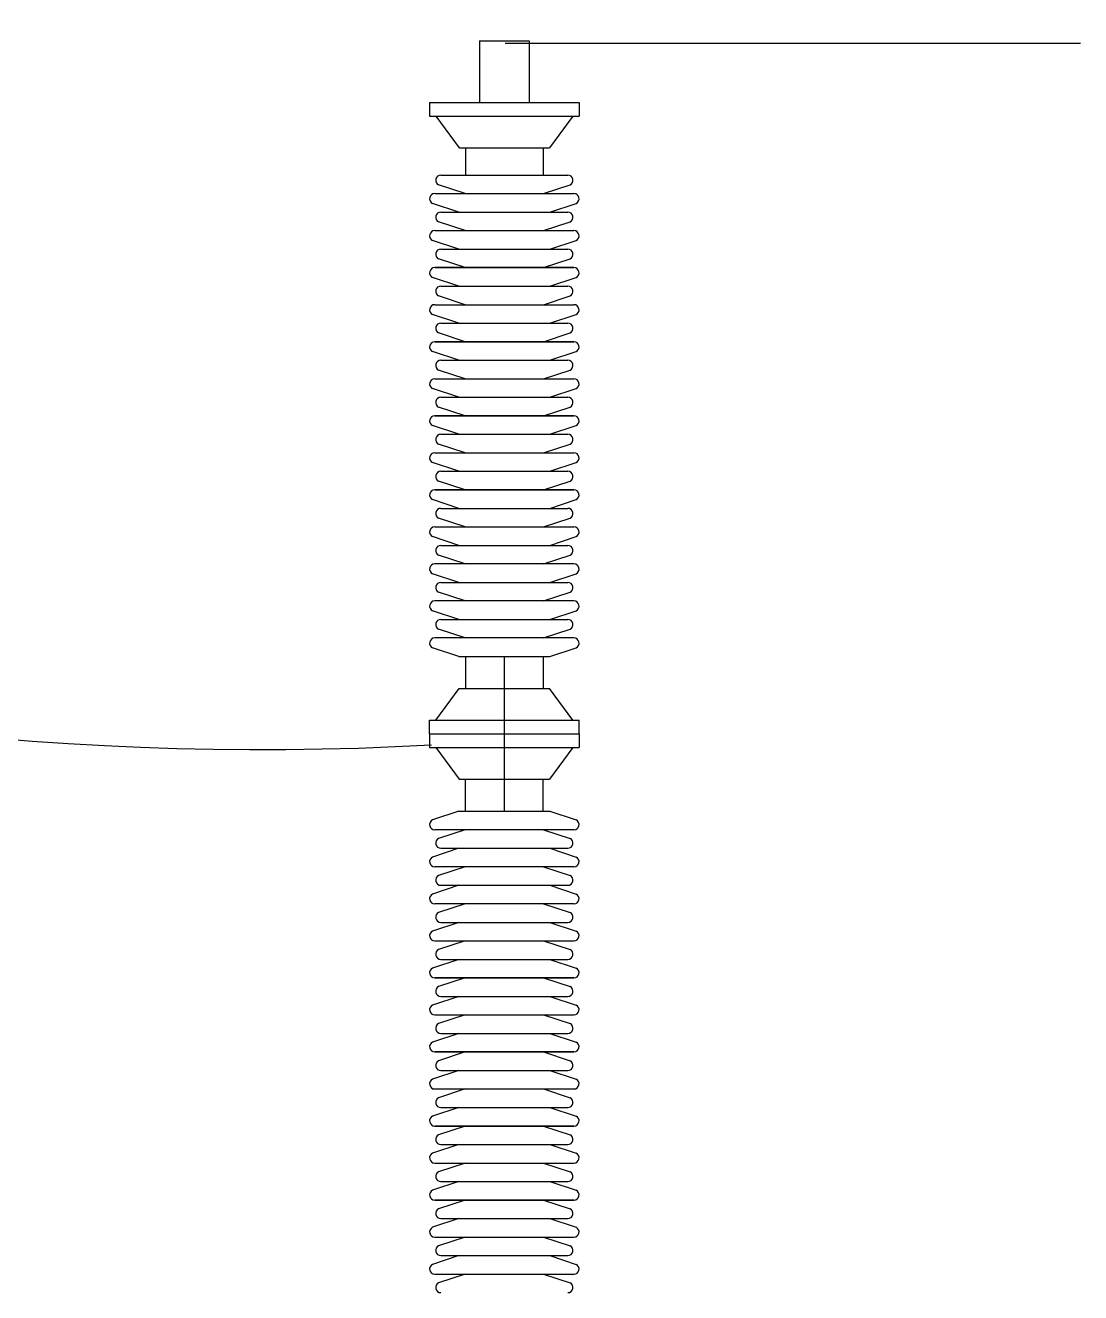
# Model space of a CAD drawing. Header units: inches. Extents: x 29.6 to 118, y -14.2 to 43.7.
# Drawn here: x 72.883 to 75.008, y 12.467 to 15.021 of the extents above; entities that cross this region are included whole.
import ezdxf

# ---------------------------------------------------------------- set-up
doc = ezdxf.new("R2010")
doc.units = ezdxf.units.IN
doc.header["$MEASUREMENT"] = 0
doc.layers.add('EXISTENTE', color=7, linetype='Continuous')

msp = doc.modelspace()

# ---------------------------------------------------------------- linework, layer by layer
at = {"color": 2}
for p, q in [((73.79763, 14.98952), (73.89738, 14.98952)), ((73.79763, 14.98952), (73.79763, 14.86532)), ((73.89738, 14.98952), (73.89738, 14.86532)), ((73.6969, 14.86532), (73.99811, 14.86532)), ((73.6969, 14.86532), (73.6969, 14.83794)), ((73.99811, 14.86532), (73.99811, 14.83794)), ((73.6969, 14.83794), (73.99811, 14.83794)), ((73.70932, 14.83794), (73.75663, 14.77378)), ((73.98569, 14.83794), (73.93839, 14.77378)), ((73.75663, 14.77378), (73.93839, 14.77378)), ((73.76927, 14.77378), (73.76927, 14.71902)), ((73.92574, 14.77378), (73.92574, 14.71902)), ((73.71969, 14.71902), (73.97532, 14.71902)), ((73.70727, 14.68171), (73.98774, 14.68171)), ((73.71969, 14.6444), (73.97532, 14.6444)), ((73.70727, 14.6071), (73.98774, 14.6071)), ((73.71969, 14.56979), (73.97532, 14.56979)), ((73.70727, 14.53249), (73.98774, 14.53249)), ((73.98774, 14.53249), (73.70727, 14.53249)), ((73.71969, 14.49518), (73.97532, 14.49518)), ((73.70727, 14.45788), (73.98774, 14.45788)), ((73.71969, 14.42057), (73.97532, 14.42057)), ((73.70727, 14.38327), (73.98774, 14.38327)), ((73.98774, 14.38327), (73.70727, 14.38327)), ((73.71969, 14.34596), (73.97532, 14.34596)), ((73.70727, 14.30866), (73.98774, 14.30866)), ((73.71969, 14.27135), (73.97532, 14.27135)), ((73.70727, 14.23404), (73.98774, 14.23404)), ((73.98774, 14.23404), (73.70727, 14.23404)), ((73.71969, 14.19674), (73.97532, 14.19674)), ((73.70727, 14.15943), (73.98774, 14.15943)), ((73.71969, 14.12213), (73.97532, 14.12213)), ((73.70727, 14.08482), (73.98775, 14.08482)), ((73.98774, 14.08482), (73.70727, 14.08482)), ((73.71969, 14.04752), (73.97533, 14.04752)), ((73.70727, 14.01021), (73.98775, 14.01021)), ((73.71969, 13.97291), (73.97533, 13.97291)), ((73.98775, 13.9356), (73.70727, 13.9356)), ((73.71969, 13.8983), (73.97533, 13.8983)), ((73.98775, 13.86099), (73.70727, 13.86099)), ((73.71969, 13.82368), (73.97533, 13.82368)), ((73.98775, 13.78638), (73.70727, 13.78638)), ((73.7562, 13.74907), (73.93882, 13.74907)), ((73.76927, 13.74907), (73.76927, 13.68473)), ((73.84751, 13.74751), (73.84751, 13.43887)), ((73.92574, 13.74907), (73.92574, 13.68473)), ((73.70932, 13.62057), (73.75663, 13.68473)), ((73.75663, 13.68473), (73.93839, 13.68473)), ((73.98569, 13.62057), (73.93839, 13.68473)), ((73.6969, 13.62057), (73.99811, 13.62057)), ((73.6969, 13.59319), (73.6969, 13.62057)), ((73.99811, 13.59319), (73.99811, 13.62057)), ((73.6969, 13.59319), (73.99811, 13.59319)), ((73.6969, 13.59319), (73.6969, 13.56581)), ((73.99811, 13.59319), (73.99811, 13.56581)), ((73.6969, 13.56581), (73.99811, 13.56581)), ((73.70932, 13.56581), (73.75663, 13.50165)), ((73.98569, 13.56581), (73.93839, 13.50165)), ((73.75663, 13.50165), (73.93839, 13.50165)), ((73.76927, 13.43731), (73.76927, 13.50165)), ((73.92574, 13.43731), (73.92574, 13.50165)), ((73.7562, 13.43731), (73.93882, 13.43731)), ((73.98775, 13.4), (73.70727, 13.4)), ((73.71969, 13.36269), (73.97533, 13.36269)), ((73.98775, 13.32539), (73.70727, 13.32539)), ((73.71969, 13.28808), (73.97533, 13.28808)), ((73.98775, 13.25078), (73.70727, 13.25078)), ((73.71969, 13.21347), (73.97533, 13.21347)), ((73.70727, 13.17617), (73.98775, 13.17617)), ((73.71969, 13.13886), (73.97533, 13.13886)), ((73.98774, 13.10156), (73.70727, 13.10156)), ((73.70727, 13.10156), (73.98775, 13.10156)), ((73.71969, 13.06425), (73.97532, 13.06425)), ((73.70727, 13.02695), (73.98774, 13.02695)), ((73.71969, 12.98964), (73.97532, 12.98964)), ((73.98774, 12.95233), (73.70727, 12.95233)), ((73.70727, 12.95233), (73.98774, 12.95233)), ((73.71969, 12.91503), (73.97532, 12.91503)), ((73.70727, 12.87772), (73.98774, 12.87772)), ((73.71969, 12.84042), (73.97532, 12.84042)), ((73.98774, 12.80311), (73.70727, 12.80311)), ((73.70727, 12.80311), (73.98774, 12.80311)), ((73.71969, 12.76581), (73.97532, 12.76581)), ((73.70727, 12.7285), (73.98774, 12.7285)), ((73.71969, 12.6912), (73.97532, 12.6912)), ((73.98774, 12.65389), (73.70727, 12.65389)), ((73.70727, 12.65389), (73.98774, 12.65389)), ((73.71969, 12.61659), (73.97532, 12.61659)), ((73.70727, 12.57928), (73.98774, 12.57928)), ((73.71969, 12.54198), (73.97532, 12.54198)), ((73.70727, 12.50467), (73.98774, 12.50467))]:
    msp.add_line(p, q, dxfattribs=at)
at = {"color": 3}
msp.add_line((73.84944, 14.98466), (75.0082, 14.98466), dxfattribs=at)
msp.add_arc((73.35649, 19.66437), 6.10292, 229.543208, 273.235926, dxfattribs=at)
at = {"layer": 'EXISTENTE', "color": 2, "linetype": 'Continuous'}
for p, q in [((73.76861, 14.68171), (73.71518, 14.69931)), ((73.9264, 14.68171), (73.97983, 14.69931)), ((73.75619, 14.6444), (73.70276, 14.662)), ((73.93882, 14.6444), (73.99225, 14.662)), ((73.76862, 14.6071), (73.71519, 14.6247)), ((73.9264, 14.6071), (73.97983, 14.6247)), ((73.7562, 14.56979), (73.70277, 14.58739)), ((73.93882, 14.56979), (73.99225, 14.58739)), ((73.76862, 14.53249), (73.71519, 14.55009)), ((73.9264, 14.53249), (73.97983, 14.55009)), ((73.7562, 14.49518), (73.70277, 14.51278)), ((73.93882, 14.49518), (73.99225, 14.51278)), ((73.76862, 14.45788), (73.71519, 14.47547)), ((73.9264, 14.45788), (73.97983, 14.47547)), ((73.7562, 14.42057), (73.70277, 14.43817)), ((73.93882, 14.42057), (73.99225, 14.43817)), ((73.76862, 14.38327), (73.71519, 14.40086)), ((73.9264, 14.38327), (73.97983, 14.40086)), ((73.7562, 14.34596), (73.70277, 14.36356)), ((73.93882, 14.34596), (73.99225, 14.36356)), ((73.76862, 14.30866), (73.71519, 14.32625)), ((73.9264, 14.30866), (73.97983, 14.32625)), ((73.7562, 14.27135), (73.70277, 14.28895)), ((73.93882, 14.27135), (73.99225, 14.28895)), ((73.76862, 14.23404), (73.71519, 14.25164)), ((73.9264, 14.23404), (73.97983, 14.25164)), ((73.7562, 14.19674), (73.70277, 14.21434)), ((73.93882, 14.19674), (73.99225, 14.21434)), ((73.76862, 14.15943), (73.71519, 14.17703)), ((73.9264, 14.15943), (73.97983, 14.17703)), ((73.7562, 14.12213), (73.70277, 14.13973)), ((73.93882, 14.12213), (73.99225, 14.13973)), ((73.76862, 14.08482), (73.71519, 14.10242)), ((73.9264, 14.08482), (73.97983, 14.10242)), ((73.7562, 14.04752), (73.70277, 14.06511)), ((73.93882, 14.04752), (73.99225, 14.06511)), ((73.76862, 14.01021), (73.71519, 14.02781)), ((73.9264, 14.01021), (73.97983, 14.02781)), ((73.7562, 13.97291), (73.70277, 13.9905)), ((73.93882, 13.97291), (73.99225, 13.9905)), ((73.76862, 13.9356), (73.71519, 13.9532)), ((73.9264, 13.9356), (73.97983, 13.9532)), ((73.7562, 13.8983), (73.70277, 13.91589)), ((73.93882, 13.8983), (73.99225, 13.91589)), ((73.76862, 13.86099), (73.71519, 13.87859)), ((73.9264, 13.86099), (73.97983, 13.87859)), ((73.7562, 13.82368), (73.70277, 13.84128)), ((73.93882, 13.82368), (73.99225, 13.84128)), ((73.76862, 13.78638), (73.71519, 13.80398)), ((73.9264, 13.78638), (73.97983, 13.80398)), ((73.7562, 13.74907), (73.70277, 13.76667)), ((73.93882, 13.74907), (73.99225, 13.76667)), ((73.7562, 13.43731), (73.70277, 13.41971)), ((73.93882, 13.43731), (73.99225, 13.41971)), ((73.76862, 13.4), (73.71519, 13.3824)), ((73.9264, 13.4), (73.97983, 13.3824)), ((73.7562, 13.36269), (73.70277, 13.3451)), ((73.93882, 13.36269), (73.99225, 13.3451)), ((73.76862, 13.32539), (73.71519, 13.30779)), ((73.9264, 13.32539), (73.97983, 13.30779)), ((73.7562, 13.28808), (73.70277, 13.27049)), ((73.93882, 13.28808), (73.99225, 13.27049)), ((73.76862, 13.25078), (73.71519, 13.23318)), ((73.9264, 13.25078), (73.97983, 13.23318)), ((73.7562, 13.21347), (73.70277, 13.19588)), ((73.93882, 13.21347), (73.99225, 13.19588)), ((73.76862, 13.17617), (73.71519, 13.15857)), ((73.9264, 13.17617), (73.97983, 13.15857)), ((73.7562, 13.13886), (73.70277, 13.12127)), ((73.93882, 13.13886), (73.99225, 13.12127)), ((73.76862, 13.10156), (73.71519, 13.08396)), ((73.9264, 13.10156), (73.97983, 13.08396)), ((73.7562, 13.06425), (73.70277, 13.04665)), ((73.93882, 13.06425), (73.99225, 13.04665)), ((73.76862, 13.02695), (73.71519, 13.00935)), ((73.9264, 13.02695), (73.97983, 13.00935)), ((73.7562, 12.98964), (73.70277, 12.97204)), ((73.93882, 12.98964), (73.99225, 12.97204)), ((73.76862, 12.95233), (73.71519, 12.93474)), ((73.9264, 12.95233), (73.97983, 12.93474)), ((73.7562, 12.91503), (73.70277, 12.89743)), ((73.93882, 12.91503), (73.99225, 12.89743)), ((73.76862, 12.87772), (73.71519, 12.86013)), ((73.9264, 12.87772), (73.97983, 12.86013)), ((73.7562, 12.84042), (73.70277, 12.82282)), ((73.93882, 12.84042), (73.99225, 12.82282)), ((73.76862, 12.80311), (73.71519, 12.78552)), ((73.9264, 12.80311), (73.97983, 12.78552)), ((73.7562, 12.76581), (73.70277, 12.74821)), ((73.93882, 12.76581), (73.99225, 12.74821)), ((73.76862, 12.7285), (73.71519, 12.71091)), ((73.9264, 12.7285), (73.97983, 12.71091)), ((73.7562, 12.6912), (73.70277, 12.6736)), ((73.93882, 12.6912), (73.99225, 12.6736)), ((73.76862, 12.65389), (73.71519, 12.63629)), ((73.9264, 12.65389), (73.97983, 12.63629)), ((73.7562, 12.61659), (73.70277, 12.59899)), ((73.93882, 12.61659), (73.99225, 12.59899)), ((73.76862, 12.57928), (73.71519, 12.56168)), ((73.9264, 12.57928), (73.97983, 12.56168)), ((73.75619, 12.54198), (73.70276, 12.52438)), ((73.93882, 12.54198), (73.99225, 12.52438)), ((73.76861, 12.50467), (73.71518, 12.48707)), ((73.9264, 12.50467), (73.97983, 12.48707))]:
    msp.add_line(p, q, dxfattribs=at)
for centre, start, end in [((73.71969, 14.70865), 90, 244.23996), ((73.97532, 14.70865), 295.76004, 90.00181), ((73.70727, 14.67134), 90.00568, 244.23996), ((73.98774, 14.67134), 295.76004, 90), ((73.71969, 14.63403), 90, 244.23996), ((73.97532, 14.63403), 295.76004, 90.00181), ((73.70727, 14.59673), 90.00568, 244.23996), ((73.98774, 14.59673), 295.76004, 90), ((73.71969, 14.55942), 90, 244.23996), ((73.97533, 14.55942), 295.76004, 90.00181), ((73.70727, 14.52212), 90.00568, 244.23996), ((73.98775, 14.52212), 295.76004, 90), ((73.71969, 14.48481), 90, 244.23996), ((73.97533, 14.48481), 295.76004, 90.00181), ((73.70727, 14.44751), 90.00568, 244.23996), ((73.98775, 14.44751), 295.76004, 90), ((73.71969, 14.4102), 90, 244.23996), ((73.97533, 14.4102), 295.76004, 90.00181), ((73.70727, 14.3729), 90.00568, 244.23996), ((73.98775, 14.3729), 295.76004, 90), ((73.71969, 14.33559), 90, 244.23996), ((73.97533, 14.33559), 295.76004, 90.00181), ((73.70727, 14.29829), 90.00568, 244.23996), ((73.98775, 14.29829), 295.76004, 90), ((73.71969, 14.26098), 90, 244.23996), ((73.97533, 14.26098), 295.76004, 90.00181), ((73.70727, 14.22368), 90.00568, 244.23996), ((73.98775, 14.22368), 295.76004, 90), ((73.71969, 14.18637), 90, 244.23996), ((73.97533, 14.18637), 295.76004, 90.00181), ((73.70727, 14.14906), 90.00568, 244.23996), ((73.98775, 14.14906), 295.76004, 90), ((73.71969, 14.11176), 90, 244.23996), ((73.97533, 14.11176), 295.76004, 90.00181), ((73.70727, 14.07445), 90.00568, 244.23996), ((73.98775, 14.07445), 295.76004, 90), ((73.71969, 14.03715), 90, 244.23996), ((73.97533, 14.03715), 295.76004, 90.00181), ((73.70727, 13.99984), 90.00568, 244.23996), ((73.98775, 13.99984), 295.76004, 90), ((73.71969, 13.96254), 90, 244.23996), ((73.97533, 13.96254), 295.76004, 90.00181), ((73.70727, 13.92523), 90.00568, 244.23996), ((73.98775, 13.92523), 295.76004, 90), ((73.71969, 13.88793), 90, 244.23996), ((73.97533, 13.88793), 295.76004, 90.00181), ((73.70727, 13.85062), 90.00568, 244.23996), ((73.98775, 13.85062), 295.76004, 90), ((73.71969, 13.81332), 90, 244.23996), ((73.97533, 13.81332), 295.76004, 90.00181), ((73.70727, 13.77601), 90.00568, 244.23996), ((73.98775, 13.77601), 295.76004, 90), ((73.70727, 13.41037), 115.76004, 269.99432), ((73.98775, 13.41037), 270, 64.23996), ((73.71969, 13.37306), 115.76004, 270), ((73.97533, 13.37306), 269.99819, 64.23996), ((73.70727, 13.33576), 115.76004, 269.99432), ((73.98775, 13.33576), 270, 64.23996), ((73.71969, 13.29845), 115.76004, 270), ((73.97533, 13.29845), 269.99819, 64.23996), ((73.70727, 13.26115), 115.76004, 269.99432), ((73.98775, 13.26115), 270, 64.23996), ((73.71969, 13.22384), 115.76004, 270), ((73.97533, 13.22384), 269.99819, 64.23996), ((73.70727, 13.18654), 115.76004, 269.99432), ((73.98775, 13.18654), 270, 64.23996), ((73.71969, 13.14923), 115.76004, 270), ((73.97533, 13.14923), 269.99819, 64.23996), ((73.70727, 13.11193), 115.76004, 269.99432), ((73.98775, 13.11193), 270, 64.23996), ((73.71969, 13.07462), 115.76004, 270), ((73.97533, 13.07462), 269.99819, 64.23996), ((73.70727, 13.03732), 115.76004, 269.99432), ((73.98775, 13.03732), 270, 64.23996), ((73.71969, 13.00001), 115.76004, 270), ((73.97533, 13.00001), 269.99819, 64.23996), ((73.70727, 12.9627), 115.76004, 269.99432), ((73.98775, 12.9627), 270, 64.23996), ((73.71969, 12.9254), 115.76004, 270), ((73.97533, 12.9254), 269.99819, 64.23996), ((73.70727, 12.88809), 115.76004, 269.99432), ((73.98775, 12.88809), 270, 64.23996), ((73.71969, 12.85079), 115.76004, 270), ((73.97533, 12.85079), 269.99819, 64.23996), ((73.70727, 12.81348), 115.76004, 269.99432), ((73.98775, 12.81348), 270, 64.23996), ((73.71969, 12.77618), 115.76004, 270), ((73.97533, 12.77618), 269.99819, 64.23996), ((73.70727, 12.73887), 115.76004, 269.99432), ((73.98775, 12.73887), 270, 64.23996), ((73.71969, 12.70157), 115.76004, 270), ((73.97533, 12.70157), 269.99819, 64.23996), ((73.70727, 12.66426), 115.76004, 269.99432), ((73.98775, 12.66426), 270, 64.23996), ((73.71969, 12.62696), 115.76004, 270), ((73.97533, 12.62696), 269.99819, 64.23996), ((73.70727, 12.58965), 115.76004, 269.99432), ((73.98774, 12.58965), 270, 64.23996), ((73.71969, 12.55234), 115.76004, 270), ((73.97532, 12.55234), 269.99819, 64.23996), ((73.70727, 12.51504), 115.76004, 269.99432), ((73.98774, 12.51504), 270, 64.23996), ((73.71969, 12.47773), 115.76004, 270), ((73.97532, 12.47773), 269.99819, 64.23996)]:
    msp.add_arc(centre, 0.01037, start, end, dxfattribs=at)

doc.saveas('drawing.dxf')
